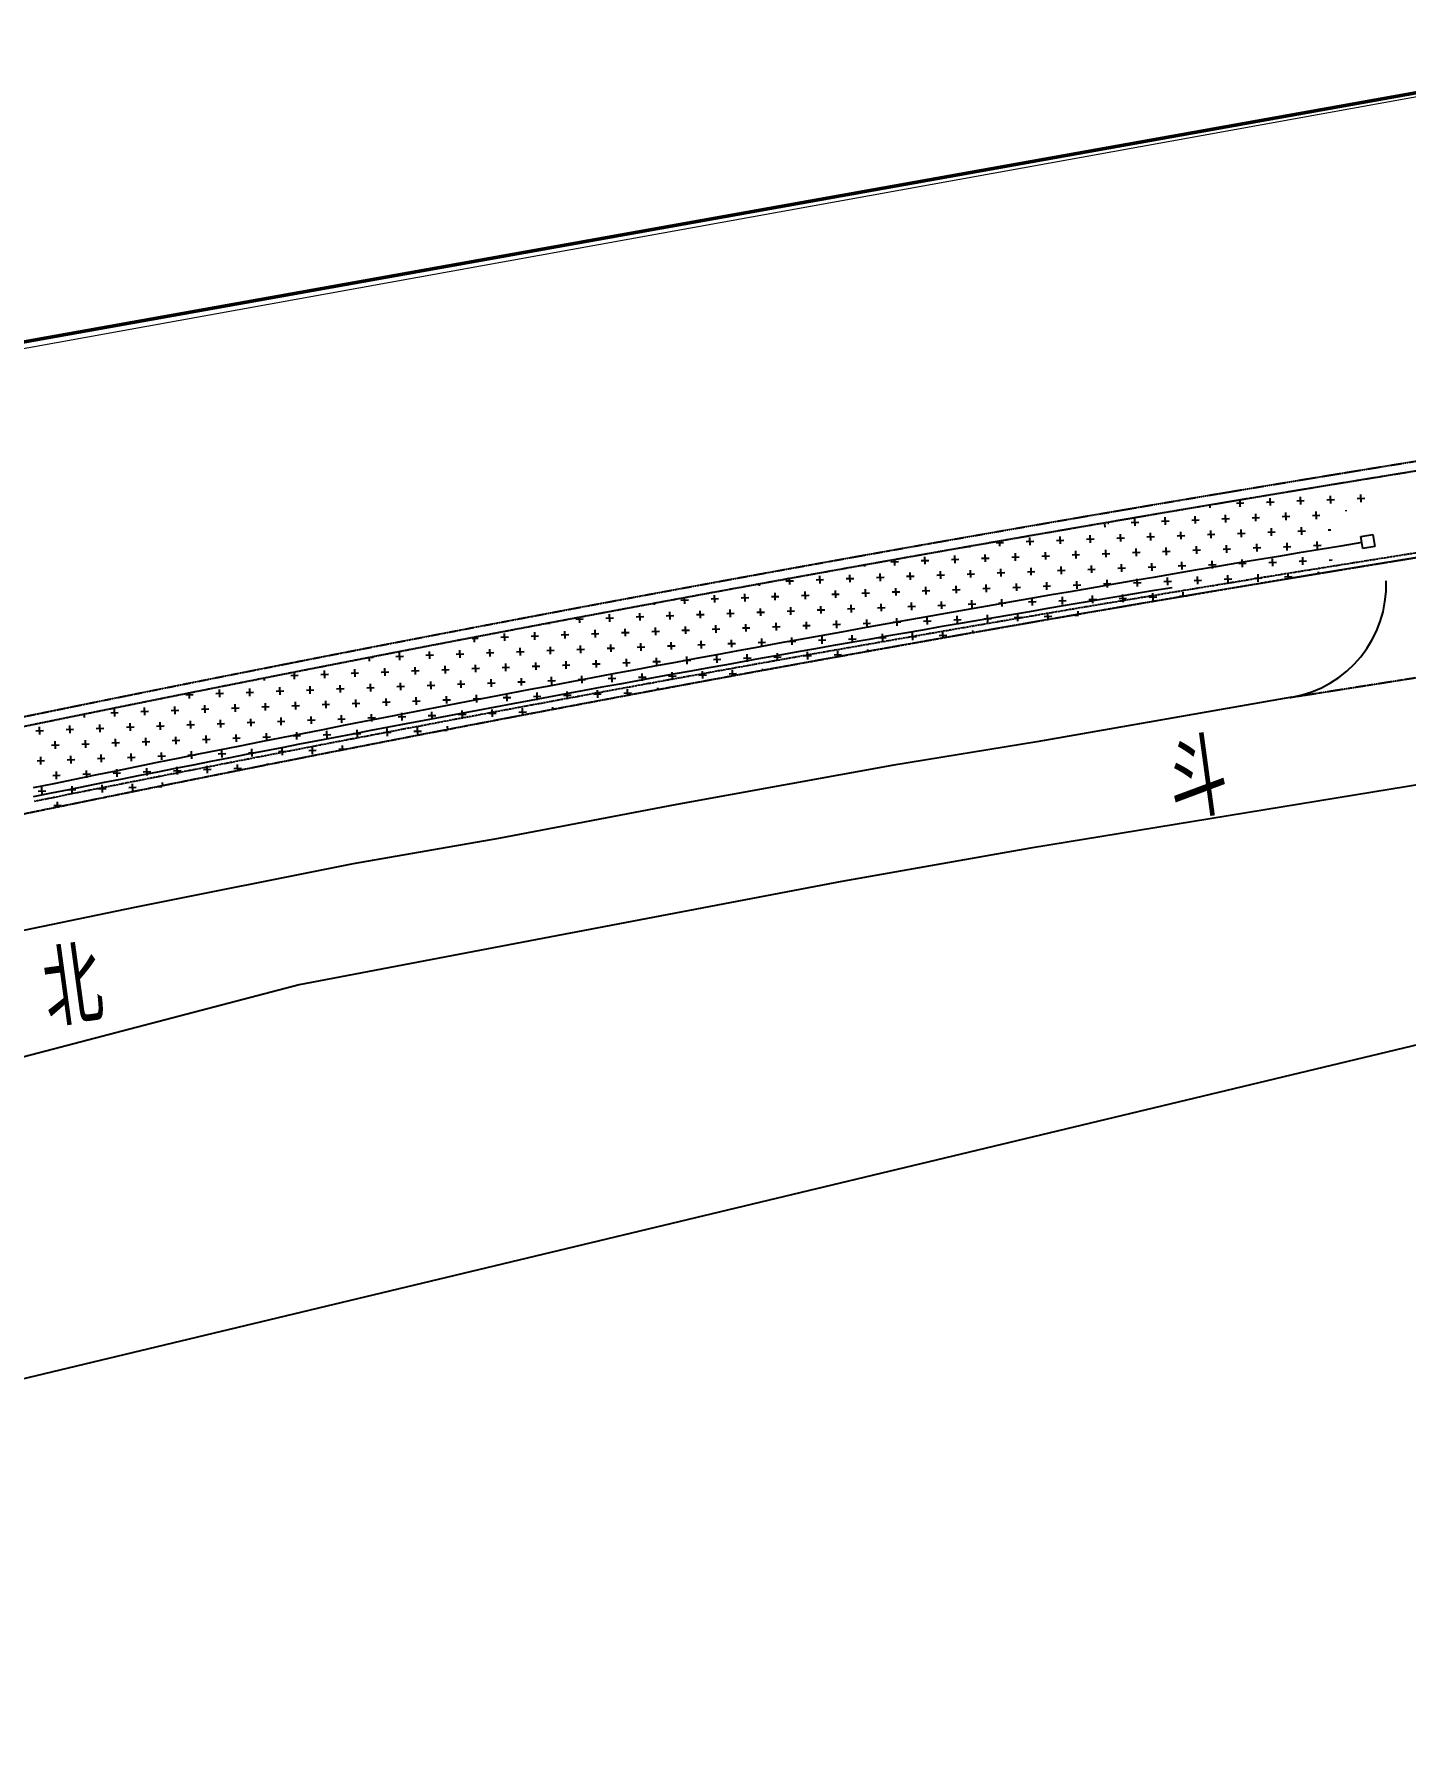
# Model space of a CAD drawing. Extents: x 60102 to 11003895, y 103457 to 3214550.
# Drawn here: x 10506240 to 10650390, y 2530073 to 2710046 of the extents above; entities that cross this region are included whole.
import ezdxf

# ---------------------------------------------------------------- set-up
doc = ezdxf.new("R2010")
doc.units = 0
doc.header["$LTSCALE"] = 10
for name, pattern in [('ACAD_ISO04W100', [30.5, 24, -3, 0.5, -3]), ('CENTER', [50.8, 31.75, -6.35, 6.35, -6.35]), ('DASH', [0.35, 0.25, -0.1])]:
    doc.linetypes.add(name, pattern=pattern)
doc.layers.get('0').update_dxf_attribs({"linetype": 'CONTINUOUS', "lineweight": 0})
for name, color, linetype in [('0-围墙', 5, 'FENCELINE2'), ('0-已建建筑', 7, 'CONTINUOUS'), ('0-新建道路', 4, 'CONTINUOUS'), ('0-用地红线', 1, 'CENTER'), ('0-绿化', 3, 'CONTINUOUS'), ('0-道路', 4, 'CONTINUOUS'), ('01', 7, 'CONTINUOUS'), ('ZW-道路-缘石', 7, 'CONTINUOUS'), ('道路名称', 7, 'CONTINUOUS'), ('道路红线', 20, 'CONTINUOUS')]:
    doc.layers.add(name, color=color, linetype=linetype)
doc.styles.get("Standard").update_dxf_attribs({"font": 'isocp.shx', "width": 0.707, "height": 10, "bigfont": 'intecad.shx'})
doc.linetypes.add('FENCELINE2', pattern='A,0.25,-0.1,[132,ltypeshp.shx,S=0.1,R=0,X=-0.1,Y=0],-0.1,1', length=1.45)

msp = doc.modelspace()

# ---------------------------------------------------------------- linework, layer by layer
at = {"color": 0, "lineweight": 50}
msp.add_line((10409721.809, 2660644.942), (10685864.407, 2710046.266), dxfattribs=at)
at = {"layer": '0-围墙', "color": 0, "ltscale": 0.2}
msp.add_arc((11215445.248, -820012.357), 3522999.988, 99.305750766, 101.615506534, dxfattribs=at)
at = {"layer": '0-围墙', "color": 0, "ltscale": 0.5}
msp.add_arc((11201689.268, -821709.845), 3521000, 99.412694641, 101.393307921, dxfattribs=at)
at = {"layer": '0-已建建筑', "color": 0, "linetype": 'Continuous'}
for p, q in [((10645662.494, 2657252.672), (10646920.589, 2657459.604)), ((10645869.426, 2655994.576), (10645662.494, 2657252.672)), ((10646920.589, 2657459.604), (10647127.521, 2656201.509)), ((10647127.521, 2656201.509), (10645869.426, 2655994.576))]:
    msp.add_line(p, q, dxfattribs=at)
at = {"layer": '0-新建道路', "color": 0, "linetype": 'DASH', "ltscale": 30}
msp.add_arc((11216110.68, -823412.217), 3532964.203, 98.89934277, 101.614975675, dxfattribs=at)
at = {"layer": '0-用地红线', "color": 0, "linetype": 'DASH', "ltscale": 20}
msp.add_arc((11215445.47, -820013.225), 3530499.988, 95.603747872, 101.615506521, dxfattribs=at)
at = {"layer": '0-用地红线', "color": 0, "linetype": 'ACAD_ISO04W100'}
msp.add_arc((11201689.267, -821709.845), 3520500, 95.325029942, 101.393307918, dxfattribs=at)
at = {"layer": '0-用地红线', "color": 0, "linetype": 'ACAD_ISO04W100', "ltscale": 0.2}
for start, end in [(95.547228498, 101.615506475), (101.615506475, 102.656713252)]:
    msp.add_arc((11215445.245, -820012.368), 3520500, start, end, dxfattribs=at)
at = {"layer": '0-绿化', "color": 0}
for p, q in [((10629827.405, 2660260.384), (10629817.265, 2660524.341)), ((10632588.247, 2660763.613), (10633381.412, 2660794.083)), ((10633000.065, 2660382.266), (10632973.536, 2661072.833)), ((10635760.907, 2660885.494), (10636554.072, 2660915.965)), ((10636172.725, 2660504.147), (10636142.254, 2661297.312)), ((10638933.567, 2661007.376), (10639726.732, 2661037.846)), ((10639345.384, 2660626.028), (10639314.914, 2661419.193)), ((10642106.227, 2661129.257), (10642899.391, 2661159.727)), ((10642518.044, 2660747.91), (10642487.574, 2661541.075)), ((10644138.725, 2659914.672), (10644134.844, 2660015.685)), ((10645278.886, 2661251.138), (10646072.051, 2661281.609)), ((10645690.704, 2660869.791), (10645660.234, 2661662.956)), ((10618784.037, 2658247.47), (10618770.316, 2658604.618)), ((10619062.072, 2658655.319), (10619165.384, 2658659.288)), ((10621544.879, 2658750.699), (10622338.044, 2658781.169)), ((10621956.696, 2658369.351), (10621926.587, 2659153.11)), ((10624717.539, 2658872.58), (10625510.704, 2658903.05)), ((10625129.356, 2658491.233), (10625098.886, 2659284.398)), ((10627890.198, 2658994.461), (10628683.363, 2659024.932)), ((10628302.016, 2658613.114), (10628271.546, 2659406.279)), ((10631062.858, 2659116.342), (10631856.023, 2659146.813)), ((10631474.676, 2658734.995), (10631444.205, 2659528.16)), ((10634235.518, 2659238.224), (10635028.683, 2659268.694)), ((10634647.335, 2658856.876), (10634616.865, 2659650.041)), ((10637408.178, 2659360.105), (10638201.343, 2659390.575)), ((10637819.995, 2658978.758), (10637789.525, 2659771.923)), ((10639467.266, 2657453.369), (10639436.795, 2658246.533)), ((10640580.837, 2659481.986), (10641374.002, 2659512.457)), ((10640992.655, 2659100.639), (10640962.185, 2659893.804)), ((10607328.851, 2656615.903), (10608122.016, 2656646.373)), ((10607740.668, 2656234.556), (10607723.368, 2656684.895)), ((10610501.51, 2656737.784), (10611294.675, 2656768.255)), ((10610913.328, 2656356.437), (10610882.858, 2657149.602)), ((10613674.17, 2656859.665), (10614467.335, 2656890.136)), ((10614085.988, 2656478.318), (10614055.517, 2657271.483)), ((10616846.83, 2656981.547), (10617639.995, 2657012.017)), ((10617258.647, 2656600.199), (10617228.177, 2657393.364)), ((10620019.49, 2657103.428), (10620812.655, 2657133.898)), ((10620431.307, 2656722.081), (10620400.837, 2657515.246)), ((10623192.149, 2657225.309), (10623985.314, 2657255.78)), ((10623603.967, 2656843.962), (10623573.497, 2657637.127)), ((10626364.809, 2657347.191), (10627157.974, 2657377.661)), ((10626776.627, 2656965.843), (10626746.156, 2657759.008)), ((10629537.469, 2657469.072), (10630330.634, 2657499.542)), ((10629949.286, 2657087.725), (10629918.816, 2657880.89)), ((10632710.129, 2657590.953), (10633503.294, 2657621.424)), ((10633121.946, 2657209.606), (10633091.476, 2658002.771)), ((10634769.217, 2655684.217), (10634738.746, 2656477.382)), ((10635882.788, 2657712.835), (10636675.953, 2657743.305)), ((10636294.606, 2657331.487), (10636264.136, 2658124.652)), ((10637941.876, 2655806.098), (10637911.406, 2656599.263)), ((10639055.448, 2657834.716), (10639848.613, 2657865.186)), ((10641114.536, 2655927.979), (10641084.066, 2656721.144)), ((10642228.108, 2657956.597), (10642522.858, 2657967.92)), ((10596285.482, 2654602.988), (10597078.647, 2654633.459)), ((10596697.3, 2654221.641), (10596676.419, 2654765.172)), ((10599458.142, 2654724.87), (10600251.307, 2654755.34)), ((10599869.96, 2654343.522), (10599839.489, 2655136.687)), ((10602630.802, 2654846.751), (10603423.967, 2654877.221)), ((10603042.619, 2654465.404), (10603012.149, 2655258.569)), ((10604568.008, 2656112.674), (10604567.097, 2656136.403)), ((10605803.461, 2654968.632), (10606596.626, 2654999.103)), ((10606215.279, 2654587.285), (10606184.809, 2655380.45)), ((10608976.121, 2655090.514), (10609769.286, 2655120.984)), ((10609387.939, 2654709.166), (10609357.468, 2655502.331)), ((10612148.781, 2655212.395), (10612941.946, 2655242.865)), ((10612560.599, 2654831.048), (10612530.128, 2655624.213)), ((10615321.441, 2655334.276), (10616114.606, 2655364.747)), ((10615733.258, 2654952.929), (10615702.788, 2655746.094)), ((10618494.1, 2655456.158), (10619287.265, 2655486.628)), ((10618905.918, 2655074.81), (10618875.448, 2655867.975)), ((10621666.76, 2655578.039), (10622459.925, 2655608.509)), ((10622078.578, 2655196.692), (10622048.107, 2655989.856)), ((10624839.42, 2655699.92), (10625632.585, 2655730.39)), ((10625251.238, 2655318.573), (10625220.767, 2656111.738)), ((10628012.08, 2655821.801), (10628805.245, 2655852.272)), ((10628423.897, 2655440.454), (10628393.427, 2656233.619)), ((10630071.168, 2653915.065), (10630040.697, 2654708.23)), ((10631184.739, 2655943.683), (10631977.904, 2655974.153)), ((10631596.557, 2655562.335), (10631566.087, 2656355.5)), ((10633243.828, 2654036.946), (10633213.357, 2654830.111)), ((10634357.399, 2656065.564), (10635150.564, 2656096.034)), ((10636416.487, 2654158.827), (10636386.017, 2654951.992)), ((10637530.059, 2656187.445), (10638323.224, 2656217.916)), ((10639177.329, 2654662.056), (10639970.494, 2654692.526)), ((10639589.147, 2654280.709), (10639558.677, 2655073.874)), ((10640702.719, 2656309.327), (10641495.884, 2656339.797)), ((10642349.989, 2654783.937), (10642644.739, 2654795.26)), ((10585653.931, 2652208.727), (10585629.884, 2652834.683)), ((10588826.591, 2652330.608), (10588796.121, 2653123.773)), ((10591587.433, 2652833.837), (10592380.598, 2652864.307)), ((10591999.251, 2652452.489), (10591968.78, 2653245.654)), ((10593524.64, 2654099.76), (10593520.148, 2654216.68)), ((10594760.093, 2652955.718), (10595553.258, 2652986.188)), ((10595171.911, 2652574.371), (10595141.44, 2653367.536)), ((10597932.753, 2653077.599), (10598725.918, 2653108.07)), ((10598344.57, 2652696.252), (10598314.1, 2653489.417)), ((10601105.412, 2653199.481), (10601898.577, 2653229.951)), ((10601517.23, 2652818.133), (10601486.76, 2653611.298)), ((10604278.072, 2653321.362), (10605071.237, 2653351.832)), ((10604689.89, 2652940.015), (10604659.419, 2653733.179)), ((10607450.732, 2653443.243), (10608243.897, 2653473.713)), ((10607862.55, 2653061.896), (10607832.079, 2653855.061)), ((10610623.392, 2653565.124), (10611416.557, 2653595.595)), ((10611035.209, 2653183.777), (10611004.739, 2653976.942)), ((10613796.051, 2653687.006), (10614589.216, 2653717.476)), ((10614207.869, 2653305.658), (10614177.399, 2654098.823)), ((10616968.711, 2653808.887), (10617761.876, 2653839.357)), ((10617380.529, 2653427.54), (10617350.058, 2654220.705)), ((10620141.371, 2653930.768), (10620934.536, 2653961.239)), ((10620553.189, 2653549.421), (10620522.718, 2654342.586)), ((10622200.459, 2652024.032), (10622169.989, 2652817.197)), ((10623314.031, 2654052.65), (10624107.196, 2654083.12)), ((10623725.848, 2653671.302), (10623695.378, 2654464.467)), ((10625373.119, 2652145.913), (10625342.648, 2652939.078)), ((10626486.69, 2654174.531), (10627279.855, 2654205.001)), ((10626898.508, 2653793.184), (10626868.038, 2654586.349)), ((10628545.779, 2652267.794), (10628515.308, 2653060.959)), ((10629659.35, 2654296.412), (10630452.515, 2654326.883)), ((10631718.438, 2652389.676), (10631687.968, 2653182.841)), ((10632832.01, 2654418.293), (10633625.175, 2654448.764)), ((10634479.28, 2652892.904), (10635272.445, 2652923.375)), ((10634891.098, 2652511.557), (10634860.628, 2653304.722)), ((10636004.67, 2654540.175), (10636797.835, 2654570.645)), ((10637651.94, 2653014.786), (10638445.105, 2653045.256)), ((10638057.755, 2652789.691), (10638033.287, 2653426.603)), ((10641214.304, 2653330.946), (10641205.947, 2653548.484)), ((10577783.223, 2650317.694), (10577752.752, 2651110.859)), ((10580955.882, 2650439.575), (10580925.412, 2651232.74)), ((10582481.272, 2652086.845), (10582475.345, 2652241.118)), ((10584128.542, 2650561.456), (10584098.072, 2651354.621)), ((10585242.114, 2652590.074), (10586035.279, 2652620.544)), ((10586889.384, 2651064.685), (10587682.549, 2651095.155)), ((10587301.202, 2650683.338), (10587270.731, 2651476.502)), ((10588414.773, 2652711.955), (10589207.938, 2652742.426)), ((10590062.044, 2651186.566), (10590855.209, 2651217.036)), ((10590473.862, 2650805.219), (10590443.391, 2651598.384)), ((10593234.704, 2651308.447), (10594027.869, 2651338.918)), ((10593646.521, 2650927.1), (10593616.051, 2651720.265)), ((10596407.363, 2651430.329), (10597200.528, 2651460.799)), ((10596819.181, 2651048.981), (10596788.711, 2651842.146)), ((10599580.023, 2651552.21), (10600373.188, 2651582.68)), ((10599991.841, 2651170.863), (10599961.37, 2651964.028)), ((10602752.683, 2651674.091), (10603545.848, 2651704.562)), ((10603164.501, 2651292.744), (10603134.03, 2652085.909)), ((10605925.343, 2651795.973), (10606718.508, 2651826.443)), ((10606337.16, 2651414.625), (10606306.69, 2652207.79)), ((10609098.002, 2651917.854), (10609891.167, 2651948.324)), ((10609509.82, 2651536.507), (10609479.35, 2652329.672)), ((10612270.662, 2652039.735), (10613063.827, 2652070.206)), ((10612682.48, 2651658.388), (10612652.009, 2652451.553)), ((10615443.322, 2652161.616), (10616236.487, 2652192.087)), ((10615855.14, 2651780.269), (10615824.669, 2652573.434)), ((10617502.41, 2650254.88), (10617471.94, 2651048.045)), ((10618615.982, 2652283.498), (10619409.147, 2652313.968)), ((10619027.799, 2651902.15), (10618997.329, 2652695.315)), ((10620675.07, 2650376.761), (10620644.599, 2651169.926)), ((10621788.641, 2652405.379), (10622581.806, 2652435.849)), ((10623847.73, 2650498.643), (10623817.259, 2651291.807)), ((10624961.301, 2652527.26), (10625754.466, 2652557.731)), ((10626608.572, 2651001.871), (10627401.737, 2651032.341)), ((10627009.834, 2650895.298), (10626989.919, 2651413.689)), ((10628133.961, 2652649.142), (10628927.126, 2652679.612)), ((10630166.383, 2651436.553), (10630162.579, 2651535.57)), ((10631306.621, 2652771.023), (10632099.786, 2652801.493)), ((10569912.514, 2648426.661), (10569882.044, 2649219.825)), ((10571437.903, 2650073.931), (10571434.457, 2650163.643)), ((10573085.174, 2648548.542), (10573054.703, 2649341.707)), ((10574198.745, 2650577.16), (10574991.91, 2650607.63)), ((10574610.563, 2650195.812), (10574588.996, 2650757.207)), ((10576257.833, 2648670.423), (10576227.363, 2649463.588)), ((10577371.405, 2650699.041), (10578164.57, 2650729.511)), ((10579430.493, 2648792.304), (10579400.023, 2649585.469)), ((10580544.065, 2650820.922), (10581337.23, 2650851.393)), ((10582191.335, 2649295.533), (10582984.5, 2649326.003)), ((10582603.153, 2648914.186), (10582572.683, 2649707.351)), ((10583716.724, 2650942.804), (10584509.889, 2650973.274)), ((10585363.995, 2649417.414), (10586157.16, 2649447.885)), ((10585775.813, 2649036.067), (10585745.342, 2649829.232)), ((10588536.655, 2649539.296), (10589329.82, 2649569.766)), ((10588948.472, 2649157.948), (10588918.002, 2649951.113)), ((10591709.314, 2649661.177), (10592502.479, 2649691.647)), ((10592121.132, 2649279.83), (10592090.662, 2650072.995)), ((10594881.974, 2649783.058), (10595675.139, 2649813.529)), ((10595293.792, 2649401.711), (10595263.322, 2650194.876)), ((10598054.634, 2649904.939), (10598847.799, 2649935.41)), ((10598466.452, 2649523.592), (10598435.981, 2650316.757)), ((10601227.294, 2650026.821), (10602020.459, 2650057.291)), ((10601639.111, 2649645.473), (10601608.641, 2650438.638)), ((10604399.953, 2650148.702), (10605193.118, 2650179.172)), ((10604811.771, 2649767.355), (10604781.301, 2650560.52)), ((10607572.613, 2650270.583), (10608365.778, 2650301.054)), ((10607984.431, 2649889.236), (10607953.961, 2650682.401)), ((10610745.273, 2650392.465), (10611538.438, 2650422.935)), ((10611157.091, 2650011.117), (10611126.62, 2650804.282)), ((10612804.361, 2648485.728), (10612773.891, 2649278.893)), ((10613917.933, 2650514.346), (10614711.098, 2650544.816)), ((10614329.75, 2650132.999), (10614299.28, 2650926.164)), ((10615961.912, 2649000.905), (10615946.551, 2649400.774)), ((10617090.592, 2650636.227), (10617883.757, 2650666.698)), ((10620263.252, 2650758.109), (10621056.417, 2650788.579)), ((10623435.912, 2650879.99), (10624229.077, 2650910.46)), ((10560394.535, 2648061.017), (10560393.568, 2648086.167)), ((10563155.377, 2648564.245), (10563948.542, 2648594.716)), ((10563567.194, 2648182.898), (10563548.108, 2648679.732)), ((10565214.465, 2646657.509), (10565183.995, 2647450.674)), ((10566328.036, 2648686.127), (10567121.201, 2648716.597)), ((10566739.854, 2648304.779), (10566709.384, 2649097.944)), ((10568387.125, 2646779.39), (10568356.654, 2647572.555)), ((10569500.696, 2648808.008), (10570293.861, 2648838.478)), ((10571559.784, 2646901.271), (10571529.314, 2647694.436)), ((10572673.356, 2648929.889), (10573466.521, 2648960.359)), ((10574320.626, 2647404.5), (10575113.791, 2647434.97)), ((10574732.444, 2647023.153), (10574701.974, 2647816.318)), ((10575846.016, 2649051.77), (10576639.181, 2649082.241)), ((10577493.286, 2647526.381), (10578286.451, 2647556.852)), ((10577905.104, 2647145.034), (10577874.634, 2647938.199)), ((10579018.675, 2649173.652), (10579811.84, 2649204.122)), ((10580665.946, 2647648.262), (10581459.111, 2647678.733)), ((10581077.764, 2647266.915), (10581047.293, 2648060.08)), ((10583838.606, 2647770.144), (10584631.771, 2647800.614)), ((10584250.423, 2647388.796), (10584219.953, 2648181.961)), ((10587011.265, 2647892.025), (10587804.43, 2647922.495)), ((10587423.083, 2647510.678), (10587392.613, 2648303.843)), ((10590183.925, 2648013.906), (10590977.09, 2648044.377)), ((10590595.743, 2647632.559), (10590565.273, 2648425.724)), ((10593356.585, 2648135.788), (10594149.75, 2648166.258)), ((10593768.403, 2647754.44), (10593737.932, 2648547.605)), ((10596529.245, 2648257.669), (10597322.41, 2648288.139)), ((10596941.062, 2647876.322), (10596910.592, 2648669.487)), ((10599701.904, 2648379.55), (10600495.069, 2648410.021)), ((10600113.722, 2647998.203), (10600083.252, 2648791.368)), ((10602874.564, 2648501.432), (10603667.729, 2648531.902)), ((10603286.382, 2648120.084), (10603255.912, 2648913.249)), ((10606047.224, 2648623.313), (10606840.389, 2648653.783)), ((10606459.042, 2648241.966), (10606428.571, 2649035.13)), ((10609219.884, 2648745.194), (10610013.049, 2648775.664)), ((10609631.701, 2648363.847), (10609601.231, 2649157.012)), ((10612392.543, 2648867.075), (10613185.708, 2648897.546)), ((10615565.203, 2648988.957), (10615986.65, 2649005.147)), ((10552268.529, 2646557.344), (10552905.173, 2646581.801)), ((10552523.826, 2646169.984), (10552507.22, 2646602.256)), ((10555284.668, 2646673.212), (10556077.833, 2646703.682)), ((10555696.486, 2646291.865), (10555666.015, 2647085.03)), ((10558457.328, 2646795.093), (10559250.493, 2646825.564)), ((10558869.145, 2646413.746), (10558838.675, 2647206.911)), ((10560516.416, 2644888.357), (10560485.946, 2645681.522)), ((10561629.987, 2646916.975), (10562423.152, 2646947.445)), ((10562041.805, 2646535.627), (10562011.335, 2647328.792)), ((10563689.076, 2645010.238), (10563658.605, 2645803.403)), ((10564802.647, 2647038.856), (10565595.812, 2647069.326)), ((10566861.735, 2645132.119), (10566831.265, 2645925.284)), ((10567975.307, 2647160.737), (10568768.472, 2647191.208)), ((10569622.578, 2645635.348), (10570415.742, 2645665.818)), ((10570034.395, 2645254.001), (10570003.925, 2646047.166)), ((10571147.967, 2647282.619), (10571941.132, 2647313.089)), ((10572795.237, 2645757.229), (10573588.402, 2645787.7)), ((10573207.055, 2645375.882), (10573176.585, 2646169.047)), ((10575967.897, 2645879.111), (10576761.062, 2645909.581)), ((10576379.715, 2645497.763), (10576349.244, 2646290.928)), ((10579140.557, 2646000.992), (10579933.722, 2646031.462)), ((10579552.374, 2645619.645), (10579521.904, 2646412.81)), ((10582313.217, 2646122.873), (10583106.381, 2646153.344)), ((10582725.034, 2645741.526), (10582694.564, 2646534.691)), ((10585485.876, 2646244.755), (10586279.041, 2646275.225)), ((10585897.694, 2645863.407), (10585867.224, 2646656.572)), ((10588658.536, 2646366.636), (10589451.701, 2646397.106)), ((10589070.354, 2645985.289), (10589039.883, 2646778.453)), ((10591831.196, 2646488.517), (10592624.361, 2646518.987)), ((10592243.013, 2646107.17), (10592212.543, 2646900.335)), ((10595003.855, 2646610.398), (10595797.02, 2646640.869)), ((10595415.673, 2646229.051), (10595385.203, 2647022.216)), ((10598176.515, 2646732.28), (10598969.68, 2646762.75)), ((10598588.333, 2646350.932), (10598557.863, 2647144.097)), ((10601349.175, 2646854.161), (10602142.34, 2646884.631)), ((10601757.441, 2646565.257), (10601730.522, 2647265.979)), ((10604913.99, 2647106.512), (10604903.182, 2647387.86)), ((10541480.457, 2644157.069), (10541466.331, 2644524.781)), ((10541659.415, 2644561.112), (10541861.805, 2644568.887)), ((10544241.3, 2644660.298), (10545034.464, 2644690.768)), ((10544653.117, 2644278.95), (10544622.647, 2645072.115)), ((10547413.959, 2644782.179), (10548207.124, 2644812.649)), ((10547825.777, 2644400.832), (10547795.307, 2645193.997)), ((10550586.619, 2644904.06), (10551379.784, 2644934.531)), ((10550998.437, 2644522.713), (10550967.966, 2645315.878)), ((10553759.279, 2645025.942), (10554552.444, 2645056.412)), ((10554171.096, 2644644.594), (10554140.626, 2645437.759)), ((10555818.367, 2643119.205), (10555787.897, 2643912.37)), ((10556931.939, 2645147.823), (10557725.103, 2645178.293)), ((10557343.756, 2644766.476), (10557313.286, 2645559.641)), ((10558991.027, 2643241.086), (10558960.556, 2644034.251)), ((10560104.598, 2645269.704), (10560897.763, 2645300.175)), ((10562163.686, 2643362.968), (10562133.216, 2644156.133)), ((10563277.258, 2645391.585), (10564070.423, 2645422.056)), ((10564924.529, 2643866.196), (10565717.693, 2643896.667)), ((10565336.346, 2643484.849), (10565305.876, 2644278.014)), ((10566449.918, 2645513.467), (10567243.083, 2645543.937)), ((10568097.188, 2643988.078), (10568890.353, 2644018.548)), ((10568509.006, 2643606.73), (10568478.536, 2644399.895)), ((10571269.848, 2644109.959), (10572063.013, 2644140.429)), ((10571681.666, 2643728.612), (10571651.195, 2644521.776)), ((10574442.508, 2644231.84), (10575235.673, 2644262.31)), ((10574854.325, 2643850.493), (10574823.855, 2644643.658)), ((10577615.168, 2644353.721), (10578408.332, 2644384.192)), ((10578026.985, 2643972.374), (10577996.515, 2644765.539)), ((10580787.827, 2644475.603), (10581580.992, 2644506.073)), ((10581199.645, 2644094.255), (10581169.175, 2644887.42)), ((10583960.487, 2644597.484), (10584753.652, 2644627.954)), ((10584372.305, 2644216.137), (10584341.834, 2645009.302)), ((10587133.147, 2644719.365), (10587926.312, 2644749.836)), ((10587544.964, 2644338.018), (10587514.494, 2645131.183)), ((10590305.807, 2644841.247), (10591098.971, 2644871.717)), ((10590712.619, 2644590.194), (10590687.154, 2645253.064)), ((10593867.873, 2645165.144), (10593859.814, 2645374.946)), ((10530437.089, 2642144.155), (10530429.952, 2642329.944)), ((10533197.931, 2642647.383), (10533991.096, 2642677.854)), ((10533609.749, 2642266.036), (10533582.872, 2642965.661)), ((10536370.591, 2642769.265), (10537163.756, 2642799.735)), ((10536782.408, 2642387.917), (10536751.938, 2643181.082)), ((10539543.251, 2642891.146), (10540336.415, 2642921.616)), ((10539955.068, 2642509.799), (10539924.598, 2643302.964)), ((10542715.91, 2643013.027), (10543509.075, 2643043.498)), ((10543127.728, 2642631.68), (10543097.258, 2643424.845)), ((10545888.57, 2643134.908), (10546681.735, 2643165.379)), ((10546300.388, 2642753.561), (10546269.917, 2643546.726)), ((10547947.658, 2641228.172), (10547917.188, 2642021.337)), ((10549061.23, 2643256.79), (10549854.395, 2643287.26)), ((10549473.047, 2642875.442), (10549442.577, 2643668.607)), ((10551120.318, 2641350.053), (10551089.848, 2642143.218)), ((10552233.89, 2643378.671), (10553027.054, 2643409.141)), ((10552645.707, 2642997.324), (10552615.237, 2643790.489)), ((10554292.978, 2641471.935), (10554262.507, 2642265.099)), ((10555406.549, 2643500.552), (10556199.714, 2643531.023)), ((10557465.637, 2641593.816), (10557435.167, 2642386.981)), ((10558579.209, 2643622.434), (10559372.374, 2643652.904)), ((10560226.48, 2642097.044), (10561019.644, 2642127.515)), ((10560638.297, 2641715.697), (10560607.827, 2642508.862)), ((10561751.869, 2643744.315), (10562545.034, 2643774.785)), ((10563399.139, 2642218.926), (10564192.304, 2642249.396)), ((10563810.957, 2641837.578), (10563780.487, 2642630.743)), ((10566571.799, 2642340.807), (10567364.964, 2642371.277)), ((10566983.617, 2641959.46), (10566953.146, 2642752.625)), ((10569744.459, 2642462.688), (10570537.624, 2642493.159)), ((10570156.276, 2642081.341), (10570125.806, 2642874.506)), ((10572917.119, 2642584.57), (10573710.283, 2642615.04)), ((10573328.936, 2642203.222), (10573298.466, 2642996.387)), ((10576089.778, 2642706.451), (10576882.943, 2642736.921)), ((10576501.596, 2642325.104), (10576471.126, 2643118.269)), ((10579262.438, 2642828.332), (10580055.603, 2642858.803)), ((10579669.228, 2642577.867), (10579643.785, 2643240.15)), ((10582824.482, 2643152.818), (10582816.445, 2643362.031)), ((10522154.563, 2640634.469), (10522947.728, 2640664.939)), ((10522566.38, 2640253.122), (10522547.651, 2640740.652)), ((10525327.222, 2640756.35), (10526120.387, 2640786.821)), ((10525739.04, 2640375.003), (10525708.57, 2641168.168)), ((10528499.882, 2640878.231), (10529293.047, 2640908.702)), ((10528911.7, 2640496.884), (10528881.229, 2641290.049)), ((10531672.542, 2641000.113), (10532465.707, 2641030.583)), ((10532084.359, 2640618.765), (10532053.889, 2641411.93)), ((10534845.202, 2641121.994), (10535638.367, 2641152.464)), ((10535257.019, 2640740.647), (10535226.549, 2641533.812)), ((10538017.861, 2641243.875), (10538811.026, 2641274.346)), ((10538429.679, 2640862.528), (10538399.209, 2641655.693)), ((10541190.521, 2641365.757), (10541983.686, 2641396.227)), ((10541602.339, 2640984.409), (10541571.868, 2641777.574)), ((10543249.609, 2639459.02), (10543219.139, 2640252.185)), ((10544363.181, 2641487.638), (10545156.346, 2641518.108)), ((10544774.998, 2641106.291), (10544744.528, 2641899.456)), ((10546422.269, 2639580.901), (10546391.799, 2640374.066)), ((10547535.841, 2641609.519), (10548329.005, 2641639.99)), ((10549594.929, 2639702.783), (10549564.458, 2640495.948)), ((10550708.5, 2641731.401), (10551501.665, 2641761.871)), ((10552355.771, 2640206.011), (10553148.936, 2640236.482)), ((10552767.588, 2639824.664), (10552737.118, 2640617.829)), ((10553881.16, 2641853.282), (10554674.325, 2641883.752)), ((10555528.431, 2640327.893), (10556321.596, 2640358.363)), ((10555940.248, 2639946.545), (10555909.778, 2640739.71)), ((10557053.82, 2641975.163), (10557846.985, 2642005.633)), ((10558701.09, 2640449.774), (10559494.255, 2640480.244)), ((10559112.908, 2640068.427), (10559082.438, 2640861.592)), ((10561873.75, 2640571.655), (10562666.915, 2640602.126)), ((10562285.568, 2640190.308), (10562255.097, 2640983.473)), ((10565046.41, 2640693.536), (10565839.575, 2640724.007)), ((10565458.227, 2640312.189), (10565427.757, 2641105.354)), ((10568219.07, 2640815.418), (10569012.235, 2640845.888)), ((10568626.24, 2640555.031), (10568600.417, 2641227.235)), ((10571781.091, 2641140.491), (10571773.077, 2641349.117)), ((10511523.012, 2638240.207), (10511512.431, 2638515.642)), ((10514283.854, 2638743.436), (10515077.019, 2638773.906)), ((10514695.671, 2638362.088), (10514665.351, 2639151.359)), ((10517456.514, 2638865.317), (10518249.679, 2638895.787)), ((10517868.331, 2638483.97), (10517837.861, 2639277.135)), ((10520629.173, 2638987.198), (10521422.338, 2639017.669)), ((10521040.991, 2638605.851), (10521010.521, 2639399.016)), ((10523801.833, 2639109.08), (10524594.998, 2639139.55)), ((10524213.651, 2638727.732), (10524183.18, 2639520.897)), ((10526974.493, 2639230.961), (10527767.658, 2639261.431)), ((10527386.31, 2638849.614), (10527355.84, 2639642.779)), ((10530147.153, 2639352.842), (10530940.318, 2639383.313)), ((10530558.97, 2638971.495), (10530528.5, 2639764.66)), ((10533319.812, 2639474.724), (10534112.977, 2639505.194)), ((10533731.63, 2639093.376), (10533701.16, 2639886.541)), ((10536492.472, 2639596.605), (10537285.637, 2639627.075)), ((10536904.29, 2639215.258), (10536873.819, 2640008.422)), ((10538551.56, 2637689.868), (10538521.09, 2638483.033)), ((10539665.132, 2639718.486), (10540458.297, 2639748.956)), ((10540076.949, 2639337.139), (10540046.479, 2640130.304)), ((10541724.22, 2637811.75), (10541693.75, 2638604.915)), ((10542837.792, 2639840.367), (10543630.957, 2639870.838)), ((10544896.88, 2637933.631), (10544866.409, 2638726.796)), ((10546010.451, 2639962.249), (10546803.616, 2639992.719)), ((10547657.722, 2638436.859), (10548450.887, 2638467.33)), ((10548069.539, 2638055.512), (10548039.069, 2638848.677)), ((10549183.111, 2640084.13), (10549976.276, 2640114.6)), ((10550830.382, 2638558.741), (10551623.547, 2638589.211)), ((10551242.199, 2638177.393), (10551211.729, 2638970.558)), ((10554003.041, 2638680.622), (10554796.206, 2638711.092)), ((10554414.859, 2638299.275), (10554384.389, 2639092.44)), ((10557175.701, 2638802.503), (10557968.866, 2638832.974)), ((10557585.577, 2638471.694), (10557557.048, 2639214.321)), ((10560739.891, 2639071.128), (10560729.708, 2639336.202)), ((10506413.145, 2636852.403), (10507206.31, 2636882.873)), ((10506824.963, 2636471.055), (10506794.492, 2637264.22)), ((10509585.805, 2636974.284), (10510378.97, 2637004.754)), ((10509997.622, 2636592.937), (10509967.152, 2637386.102)), ((10512758.465, 2637096.165), (10513551.63, 2637126.636)), ((10513170.282, 2636714.818), (10513139.812, 2637507.983)), ((10515931.124, 2637218.047), (10516724.289, 2637248.517)), ((10516342.942, 2636836.699), (10516312.472, 2637629.864)), ((10519103.784, 2637339.928), (10519896.949, 2637370.398)), ((10519515.602, 2636958.581), (10519485.131, 2637751.745)), ((10522276.444, 2637461.809), (10523069.609, 2637492.279)), ((10522688.261, 2637080.462), (10522657.791, 2637873.627)), ((10525449.104, 2637583.69), (10526242.269, 2637614.161)), ((10525860.921, 2637202.343), (10525830.451, 2637995.508)), ((10528621.763, 2637705.572), (10529414.928, 2637736.042)), ((10529033.581, 2637324.224), (10529003.111, 2638117.389)), ((10531794.423, 2637827.453), (10532587.588, 2637857.923)), ((10532206.241, 2637446.106), (10532175.77, 2638239.271)), ((10533853.511, 2635920.716), (10533823.041, 2636713.881)), ((10534967.083, 2637949.334), (10535760.248, 2637979.805)), ((10535378.9, 2637567.987), (10535348.43, 2638361.152)), ((10537026.171, 2636042.598), (10536995.701, 2636835.763)), ((10538139.743, 2638071.216), (10538932.908, 2638101.686)), ((10540198.831, 2636164.479), (10540168.36, 2636957.644)), ((10541312.402, 2638193.097), (10542105.567, 2638223.567)), ((10542959.673, 2636667.708), (10543752.838, 2636698.178)), ((10543371.491, 2636286.36), (10543341.02, 2637079.525)), ((10544485.062, 2638314.978), (10545278.227, 2638345.449)), ((10546132.333, 2636789.589), (10546925.498, 2636820.059)), ((10546544.15, 2636408.242), (10546513.68, 2637201.407)), ((10549304.992, 2636911.47), (10549637.531, 2636924.245)), ((10549701.193, 2636936.64), (10549686.34, 2637323.288)), ((10508060.416, 2635327.013), (10508853.581, 2635357.484)), ((10508472.233, 2634945.666), (10508441.763, 2635738.831)), ((10511233.075, 2635448.895), (10512026.24, 2635479.365)), ((10511644.893, 2635067.547), (10511614.423, 2635860.712)), ((10514405.735, 2635570.776), (10515198.9, 2635601.246)), ((10514817.553, 2635189.429), (10514787.082, 2635982.594)), ((10517578.395, 2635692.657), (10518371.56, 2635723.128)), ((10517990.213, 2635311.31), (10517959.742, 2636104.475)), ((10520751.055, 2635814.539), (10521544.22, 2635845.009)), ((10521162.872, 2635433.191), (10521132.402, 2636226.356)), ((10523923.714, 2635936.42), (10524716.879, 2635966.89)), ((10524335.532, 2635555.073), (10524305.062, 2636348.238)), ((10525982.803, 2634029.683), (10525952.332, 2634822.848)), ((10527096.374, 2636058.301), (10527889.539, 2636088.772)), ((10527508.192, 2635676.954), (10527477.721, 2636470.119)), ((10529155.462, 2634151.565), (10529124.992, 2634944.73)), ((10530269.034, 2636180.182), (10531062.199, 2636210.653)), ((10530680.852, 2635798.835), (10530650.381, 2636592)), ((10532328.122, 2634273.446), (10532297.652, 2635066.611)), ((10533441.694, 2636302.064), (10534234.859, 2636332.534)), ((10535500.782, 2634395.327), (10535470.311, 2635188.492)), ((10536614.353, 2636423.945), (10537407.518, 2636454.415)), ((10538261.624, 2634898.556), (10539054.789, 2634929.026)), ((10538663.056, 2634787.564), (10538642.971, 2635310.373)), ((10539787.013, 2636545.826), (10540580.178, 2636576.297)), ((10541816.809, 2635401.586), (10541815.631, 2635432.255)), ((10506535.026, 2633679.743), (10507328.191, 2633710.213)), ((10506946.844, 2633298.396), (10506916.374, 2634091.561)), ((10509707.686, 2633801.624), (10510500.851, 2633832.095)), ((10510119.504, 2633420.277), (10510089.033, 2634213.442)), ((10512880.346, 2633923.505), (10513673.511, 2633953.976)), ((10513292.164, 2633542.158), (10513261.693, 2634335.323)), ((10516053.006, 2634045.387), (10516846.171, 2634075.857)), ((10516464.823, 2633664.039), (10516434.353, 2634457.204)), ((10519225.665, 2634167.268), (10520018.83, 2634197.738)), ((10519637.483, 2633785.921), (10519607.013, 2634579.086)), ((10521284.754, 2632260.532), (10521254.283, 2633053.696)), ((10522398.325, 2634289.149), (10523191.49, 2634319.62)), ((10522810.143, 2633907.802), (10522779.672, 2634700.967)), ((10524457.413, 2632382.413), (10524426.943, 2633175.578)), ((10525570.985, 2634411.031), (10526364.15, 2634441.501)), ((10527624.918, 2632638.489), (10527599.603, 2633297.459)), ((10528743.645, 2634532.912), (10529536.81, 2634563.382)), ((10530778.671, 2633252.51), (10530772.262, 2633419.34)), ((10531916.304, 2634654.793), (10532709.469, 2634685.264)), ((10535088.964, 2634776.675), (10535882.129, 2634807.145)), ((10508182.297, 2632154.354), (10508975.462, 2632184.824)), ((10508594.115, 2631773.006), (10508563.644, 2632566.171)), ((10511354.957, 2632276.235), (10512148.122, 2632306.705)), ((10511766.774, 2631894.888), (10511736.304, 2632688.053)), ((10514527.616, 2632398.116), (10515320.781, 2632428.587)), ((10514939.434, 2632016.769), (10514908.964, 2632809.934)), ((10516586.705, 2630491.38), (10516556.234, 2631284.545)), ((10517700.276, 2632519.998), (10518493.441, 2632550.468)), ((10518112.094, 2632138.65), (10518081.623, 2632931.815)), ((10519743.435, 2631027.911), (10519728.894, 2631406.426)), ((10520872.936, 2632641.879), (10521666.101, 2632672.349)), ((10524045.596, 2632763.76), (10524838.761, 2632794.23)), ((10527218.255, 2632885.641), (10528011.42, 2632916.112)), ((10506656.908, 2630507.083), (10507450.073, 2630537.553)), ((10507068.725, 2630125.736), (10507038.255, 2630918.901)), ((10509829.567, 2630628.964), (10510622.732, 2630659.435)), ((10510241.385, 2630247.617), (10510210.915, 2631040.782)), ((10511862.278, 2629408.851), (10511858.185, 2629515.393)), ((10513002.227, 2630750.846), (10513795.392, 2630781.316)), ((10513414.045, 2630369.498), (10513383.575, 2631162.663)), ((10516174.887, 2630872.727), (10516968.052, 2630903.197)), ((10519347.547, 2630994.608), (10519635.099, 2631005.655)), ((10508304.178, 2628981.694), (10509097.343, 2629012.164)), ((10508709.815, 2628761.227), (10508685.526, 2629393.512))]:
    msp.add_line(p, q, dxfattribs=at)
at = {"layer": '0-道路', "color": 0, "linetype": 'Continuous'}
msp.add_line((10638244.654, 2640350.576), (10638690.592, 2640422.223), dxfattribs=at)
msp.add_arc((10636341.247, 2652193.583), 12000, 279.90049694, 1.97780168, dxfattribs=at)
at = {"layer": '01', "lineweight": 0}
msp.add_line((10409756.6, 2659812.613), (10685832.017, 2709687.887), dxfattribs=at)
at = {"layer": 'ZW-道路-缘石', "color": 0}
for p, q in [((9557350.494, 2341670.263), (10960111.895, 2677771.467)), ((10638404.498, 2640372.289), (10611611.351, 2635695.897)), ((10611611.351, 2635695.897), (10596595.383, 2633228.524)), ((10596595.383, 2633228.524), (10573795.053, 2629103.015)), ((10573795.053, 2629103.015), (10555021.784, 2625510.212)), ((10555021.784, 2625510.212), (10539766.168, 2622872.667)), ((10539766.168, 2622872.667), (10516788.316, 2618256.633)), ((10516788.316, 2618256.633), (10476082.303, 2609867.854))]:
    msp.add_line(p, q, dxfattribs=at)
at = {"layer": 'ZW-道路-缘石', "color": 0, "linetype": 'DASH', "ltscale": 20}
msp.add_line((10638244.654, 2640350.576), (10675375.238, 2646205.607), dxfattribs=at)
at = {"layer": '道路红线', "color": 0, "linetype": 'Continuous'}
for p, q in [((10669914.502, 2634142.618), (10610945.411, 2624522.337)), ((10610945.411, 2624522.337), (10591116.357, 2621014.894)), ((10591116.357, 2621014.894), (10534089.188, 2610157.031)), ((10534089.188, 2610157.031), (10398277.826, 2574529.784))]:
    msp.add_line(p, q, dxfattribs=at)

# ---------------------------------------------------------------- texts
at = {"layer": '道路名称', "color": 0, "width": 0.7}
for s, p in [('斗', (10626037.867, 2627374.438)), ('北', (10507760.823, 2605545.033))]:
    msp.add_text(s, height=8000, rotation=7.76470963, dxfattribs=at).set_placement(p)

doc.saveas('drawing.dxf')
